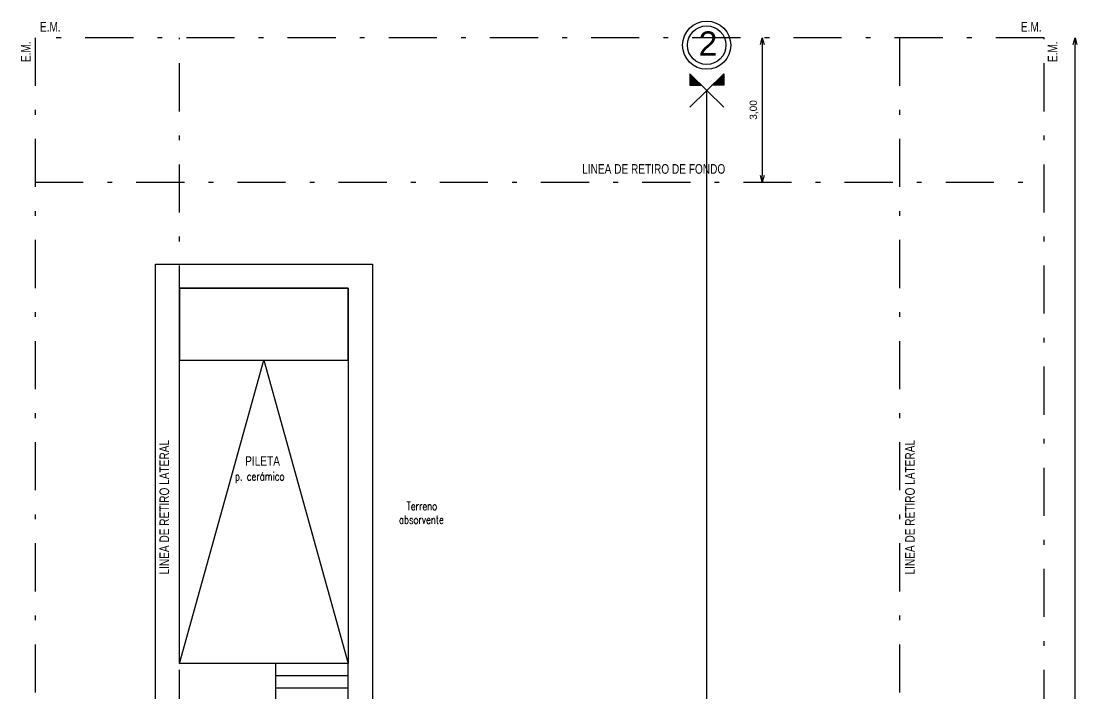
# Model space of a CAD drawing. Header units: millimetres. Extents: x 299 to 493, y -175 to -78.
# Drawn here: x 422.81 to 444.72, y -137.32 to -123.34 of the extents above; entities that cross this region are included whole.
import ezdxf

# ---------------------------------------------------------------- set-up
doc = ezdxf.new("R2010")
doc.units = ezdxf.units.MM
doc.linetypes.add('BORDER2', pattern=[0.875, 0.25, -0.125, 0.25, -0.125, 0, -0.125])
doc.linetypes.add('DASHDOT', pattern=[1, 0.5, -0.25, 0, -0.25])
doc.layers.add('0-COTAS', color=11, linetype='Continuous', lineweight=15)
for name, color, linetype in [('0-Solados', 251, 'Continuous'), ('0-TEXTO', 4, 'Continuous'), ('02AGUA FRIA170', 170, 'Continuous'), ('04', 4, 'Continuous'), ('ejes divisorios', 3, 'DASHDOT')]:
    doc.layers.add(name, color=color, linetype=linetype)
doc.styles.add('Arial', font='arial.ttf', dxfattribs={"height": 0.15})
doc.styles.add('DESLOC', font='arial.ttf', dxfattribs={"width": 0.75})
doc.dimstyles.new('CotaNº1', dxfattribs={"dimtxt": 0.15, "dimasz": 0.14, "dimexe": 0, "dimexo": 0.5, "dimgap": 0.08, "dimtad": 1, "dimzin": 4, "dimtxsty": 'Arial', "dimblk": 'OPEN30', "dimcen": 0.3, "dimse1": 1, "dimse2": 1, "dimaunit": 1, "dimazin": 0, "dimtfac": 1, "dimtmove": 0, "dimatfit": 2, "dimfxl": 1, "dimarcsym": 0})

# ---------------------------------------------------------------- blocks, each defined once
blk = doc.blocks.new('_Open30')
at = {"color": 0, "linetype": 'ByBlock', "lineweight": -2}
for p, q in [((-1, 0.27), (0, 0)), ((0, 0), (-1, -0.27)), ((0, 0), (-1, 0))]:
    blk.add_line(p, q, dxfattribs=at)
blk = doc.blocks.new('*D455')
at = {"layer": '0-COTAS', "color": 0, "lineweight": -2, "transparency": 16777216}
blk.add_line((100.811, -40.868), (100.811, -43.588), dxfattribs=at)
at = {"layer": 'Defpoints', "color": 0, "transparency": 16777216}
for p in [(96.19, -40.728), (96.19, -43.728), (100.811, -43.728)]:
    blk.add_point(p, dxfattribs=at)
at = {"layer": '0-COTAS', "color": 0, "lineweight": -2, "transparency": 16777216, "xscale": 0.14, "yscale": 0.14, "zscale": 0.14}
for p, rotation in [((100.811, -40.728), 90), ((100.811, -43.728), 270)]:
    blk.add_blockref('_Open30', p, dxfattribs=dict(at, rotation=rotation))
at = {"layer": '0-COTAS', "color": 0, "transparency": 16777216, "insert": (100.64, -42.228), "char_height": 0.15, "attachment_point": 5, "rotation": 90, "style": 'Arial'}
blk.add_mtext('3,00', dxfattribs=at)
blk = doc.blocks.new('*D456')
at = {"layer": '0-COTAS', "color": 0, "lineweight": -2, "transparency": 16777216}
blk.add_line((107.304, -75.718), (107.304, -40.868), dxfattribs=at)
at = {"layer": 'Defpoints', "color": 0, "transparency": 16777216}
for p in [(106.66, -40.728), (107.304, -40.728), (106.66, -75.858)]:
    blk.add_point(p, dxfattribs=at)
at = {"layer": '0-COTAS', "color": 0, "lineweight": -2, "transparency": 16777216, "xscale": 0.14, "yscale": 0.14, "zscale": 0.14}
for p, rotation in [((107.304, -40.728), 90), ((107.304, -75.858), 270)]:
    blk.add_blockref('_Open30', p, dxfattribs=dict(at, rotation=rotation))
at = {"layer": '0-COTAS', "color": 0, "transparency": 16777216, "insert": (107.134, -58.293), "char_height": 0.15, "attachment_point": 5, "rotation": 90, "style": 'Arial'}
blk.add_mtext('35,13', dxfattribs=at)
blk = doc.blocks.new('planta baja los cardales')
at = {"layer": '0-Solados'}
for points in [[(88.8, -61.288), (88.22, -61.288), (88.22, -45.428), (92.72, -45.428), (92.72, -57.058), (94.32, -57.058)], [(88.72, -53.728), (90.47, -47.428), (92.22, -53.728)]]:
    blk.add_lwpolyline(points, dxfattribs=at)
for points in [[(92.22, -53.728), (88.72, -53.728), (88.72, -45.928), (92.22, -45.928)], [(88.72, -47.428), (92.22, -47.428), (92.22, -45.928), (88.72, -45.928)], [(90.71, -55.228), (92.22, -55.228), (92.22, -53.728), (90.71, -53.728)], [(92.22, -53.978), (90.71, -53.978), (90.71, -54.228), (92.22, -54.228)]]:
    blk.add_lwpolyline(points, close=True, dxfattribs=at)
at = {"layer": '0-TEXTO', "insert": (89.022, -49.419), "char_height": 0.2, "attachment_point": 1, "style": 'DESLOC'}
blk.add_mtext_dynamic_manual_height_columns('\\pi1.05848;PILETA\\P\\pi0.84694;{\\Fromans|c0;\\H0.85x;p. cerámico}', width=2.51709, gutter_width=1.5, heights=[1.363], dxfattribs=at)
blk = doc.blocks.new('ejes de replanteo')
at = {"layer": '02AGUA FRIA170'}
h = blk.add_hatch(color=256, dxfattribs=at)
h.dxf.hatch_style = 1
h.paths.add_polyline_path([(20.168, 38.9), (20.168, 38.65), (20.418, 38.65)])
h = blk.add_hatch(color=256, dxfattribs=at)
h.dxf.hatch_style = 1
h.paths.add_polyline_path([(20.875, 38.9), (20.625, 38.65), (20.875, 38.65)])
for p, q in [((20.168, 38.203), (20.875, 38.9)), ((20.168, 38.9), (20.875, 38.203)), ((20.168, 38.9), (20.168, 38.66)), ((20.875, 38.9), (20.875, 38.66)), ((20.168, 38.66), (20.418, 38.66)), ((20.875, 38.66), (20.625, 38.66))]:
    blk.add_line(p, q, dxfattribs=at)
at = {"layer": '02AGUA FRIA170', "linetype": 'BORDER2', "const_width": 0.03}
blk.add_lwpolyline([(20.521, 38.552), (20.521, 3.794)], dxfattribs=at)
at = {"layer": '02AGUA FRIA170'}
for radius in [0.5, 0.4]:
    blk.add_circle((20.521, 39.492), radius, dxfattribs=at)
at = {"layer": '02AGUA FRIA170', "style": 'Arial'}
blk.add_text('2', height=0.5, dxfattribs=at).set_placement((20.354, 39.278))
blk = doc.blocks.new('lote')
at = {"layer": 'ejes divisorios', "ltscale": 2}
for p, q in [((106.66, -40.728), (85.72, -40.728)), ((85.72, -40.728), (85.72, -75.858)), ((88.72, -75.858), (88.72, -40.728)), ((103.66, -40.728), (103.66, -75.858)), ((106.66, -75.858), (106.66, -40.728)), ((85.72, -43.728), (106.66, -43.728))]:
    blk.add_line(p, q, dxfattribs=at)
at = {"layer": '0-TEXTO', "char_height": 0.2, "attachment_point": 1, "style": 'DESLOC'}
for s, width, heights, insert in [('\\pi0.37624;E.M.', 0.84237, [0.566], (85.445, -40.401)), ('\\pi0.37624;E.M.', 0.84237, [0.566], (105.803, -40.401)), ('\\pi0.57428;LINEA DE RETIRO DE FONDO', 3.78671, [0.658], (96.501, -43.353)), ('\\pi0.53072;{\\Fromans|c0;\\H0.85x;Terreno \\P\\pi0.37286;absorvente}', 1.74144, [0], (92.9, -50.369))]:
    blk.add_mtext_dynamic_manual_height_columns(s, width=width, gutter_width=1.5, heights=heights, dxfattribs=dict(at, insert=insert))
at = {"layer": '0-TEXTO', "char_height": 0.2, "attachment_point": 1, "rotation": 90, "style": 'DESLOC'}
for s, width, heights, insert in [('\\pi0.37624;E.M.', 0.84237, [0.566], (85.43, -41.61)), ('\\pi0.37624;E.M.', 0.84237, [0.566], (106.739, -41.61)), ('\\pi0.66043;LINEA DE RETIRO LATERAL', 3.78671, [0.658], (88.302, -52.537)), ('\\pi0.66043;LINEA DE RETIRO LATERAL', 3.78671, [0.658], (103.778, -52.537))]:
    blk.add_mtext_dynamic_manual_height_columns(s, width=width, gutter_width=1.5, heights=heights, dxfattribs=dict(at, insert=insert))
at = {"layer": '0-COTAS'}
for base, p1, p2, picture, middle in [((100.811, -43.728), (96.19, -40.728), (96.19, -43.728), '*D455', (100.64, -42.228)), ((107.304, -40.728), (106.66, -75.858), (106.66, -40.728), '*D456', (107.134, -58.293))]:
    dim = blk.add_linear_dim(base=base, p1=p1, p2=p2, angle=90, dimstyle='CotaNº1', dxfattribs=at)
    dim.commit()
    dim.dimension.update_dxf_attribs({"geometry": picture, "text_midpoint": middle})

msp = doc.modelspace()

# ---------------------------------------------------------------- block references
at = {"layer": '04'}
msp.add_blockref('lote', (337.381, -82.962, 0.041), dxfattribs=at)

# ---------------------------------------------------------------- next in the draw order: block references
msp.add_blockref('planta baja los cardales', (337.381, -82.962, 0.041), dxfattribs=at)

# ---------------------------------------------------------------- next in the draw order: block references
msp.add_blockref('ejes de replanteo', (416.519, -163.337, 0.041), dxfattribs=at)

doc.saveas('drawing.dxf')
